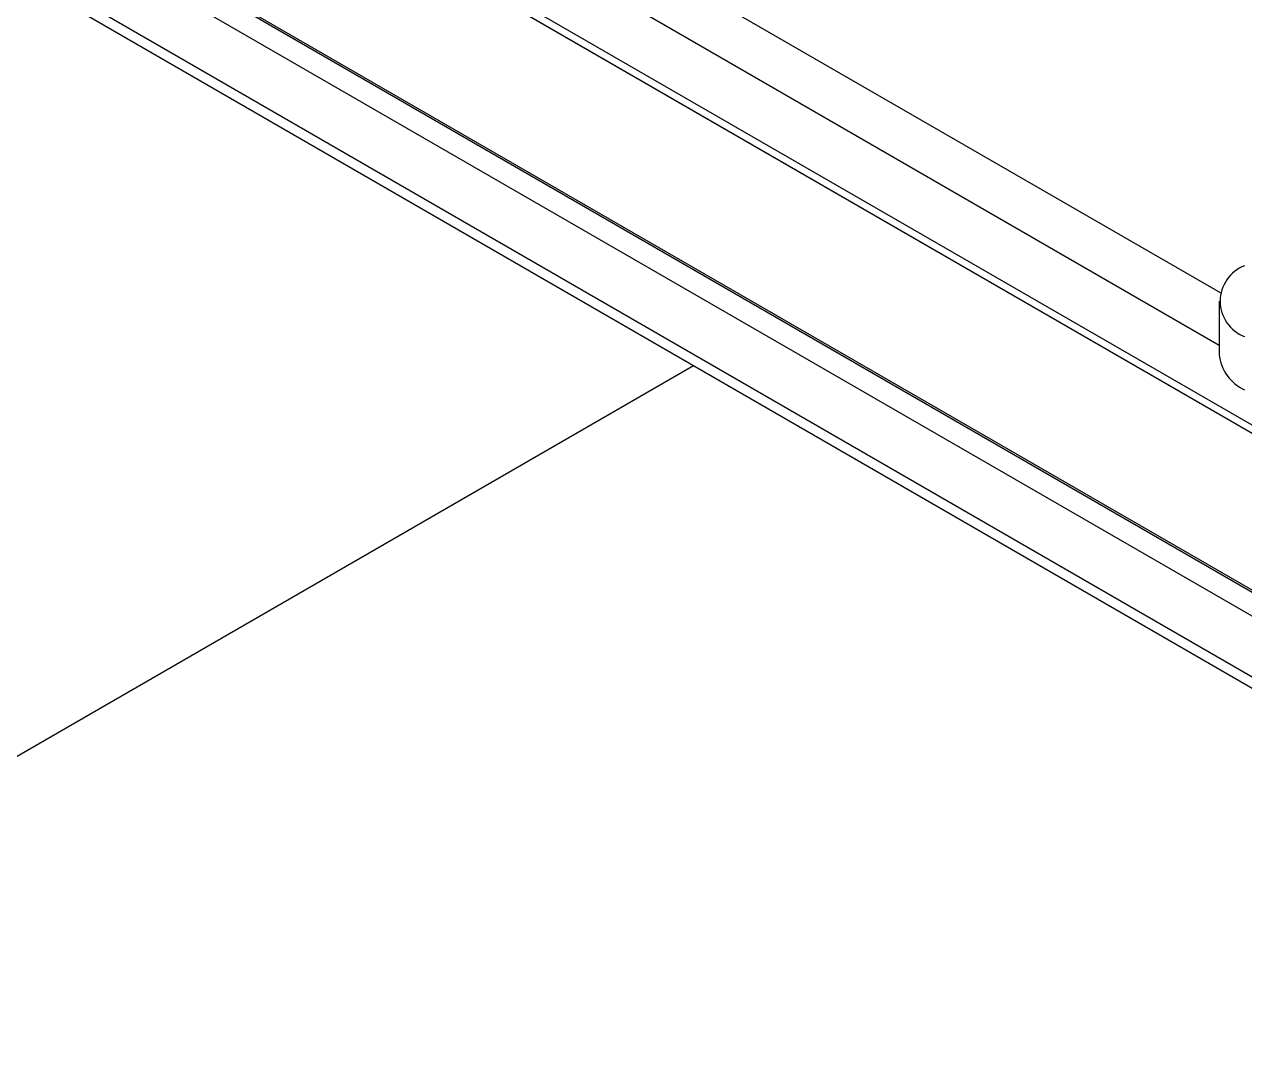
# Model space of a CAD drawing. Extents: x -976302 to -776254, y 5665 to 231437.
# Drawn here: x -789235 to -788669, y 88060 to 88534 of the extents above; entities that cross this region are included whole.
import ezdxf

# ---------------------------------------------------------------- set-up
doc = ezdxf.new("R2010")
doc.units = 0
doc.header["$LTSCALE"] = 1000
doc.header["$MEASUREMENT"] = 0
doc.layers.add('暖通', color=7, linetype='Continuous')

msp = doc.modelspace()

# ---------------------------------------------------------------- linework, layer by layer
at = {"layer": '暖通', "color": 7}
for p, q in [((-788397.26, 88193.43), (-791955.4, 90247.51)), ((-788397.26, 88193.43), (-791955.4, 90247.51)), ((-791953.11, 90242.44), (-788397.18, 88189.64)), ((-791953.11, 90242.44), (-788397.18, 88189.64)), ((-788397.18, 88189.49), (-791951.85, 90241.55)), ((-788397.18, 88189.49), (-791951.85, 90241.55)), ((-788397.18, 88115.85), (-791952.14, 90168.09)), ((-788397.18, 88115.85), (-791952.14, 90168.09)), ((-788397.18, 88116.86), (-791951.85, 90168.93)), ((-788397.18, 88116.86), (-791951.85, 90168.93)), ((-788397.26, 88104.79), (-791955.4, 90158.87)), ((-788397.26, 88104.79), (-791955.4, 90158.87)), ((-788680.17, 88409.6), (-791667.19, 90133.98)), ((-788680.17, 88409.6), (-791667.19, 90133.98)), ((-788397.26, 88076.59), (-791955.4, 90130.67)), ((-788397.26, 88076.59), (-791955.4, 90130.67)), ((-791952.28, 90123.76), (-788397.18, 88071.44)), ((-791952.28, 90123.76), (-788397.18, 88071.44)), ((-788680.71, 88385.27), (-791693.85, 90124.72)), ((-788680.71, 88385.27), (-791693.85, 90124.72)), ((-788680.71, 88405.79), (-788680.71, 88381.13)), ((-788680.71, 88405.79), (-788680.71, 88381.13)), ((-791766.82, 86735.28), (-788924.73, 88375.99)), ((-791766.82, 86735.28), (-788924.73, 88375.99))]:
    msp.add_line(p, q, dxfattribs=at)
for centre, radius, start, end in [((-788662.68, 88405.79), 17.58, 110.7834, 249.2166), ((-788662.68, 88405.79), 17.58, 110.7834, 249.2166), ((-788660.57, 88383.14), 20.25, 185.6948, 245.6253), ((-788660.57, 88383.14), 20.25, 185.6948, 245.6253)]:
    msp.add_arc(centre, radius, start, end, dxfattribs=at)

doc.saveas('drawing.dxf')
